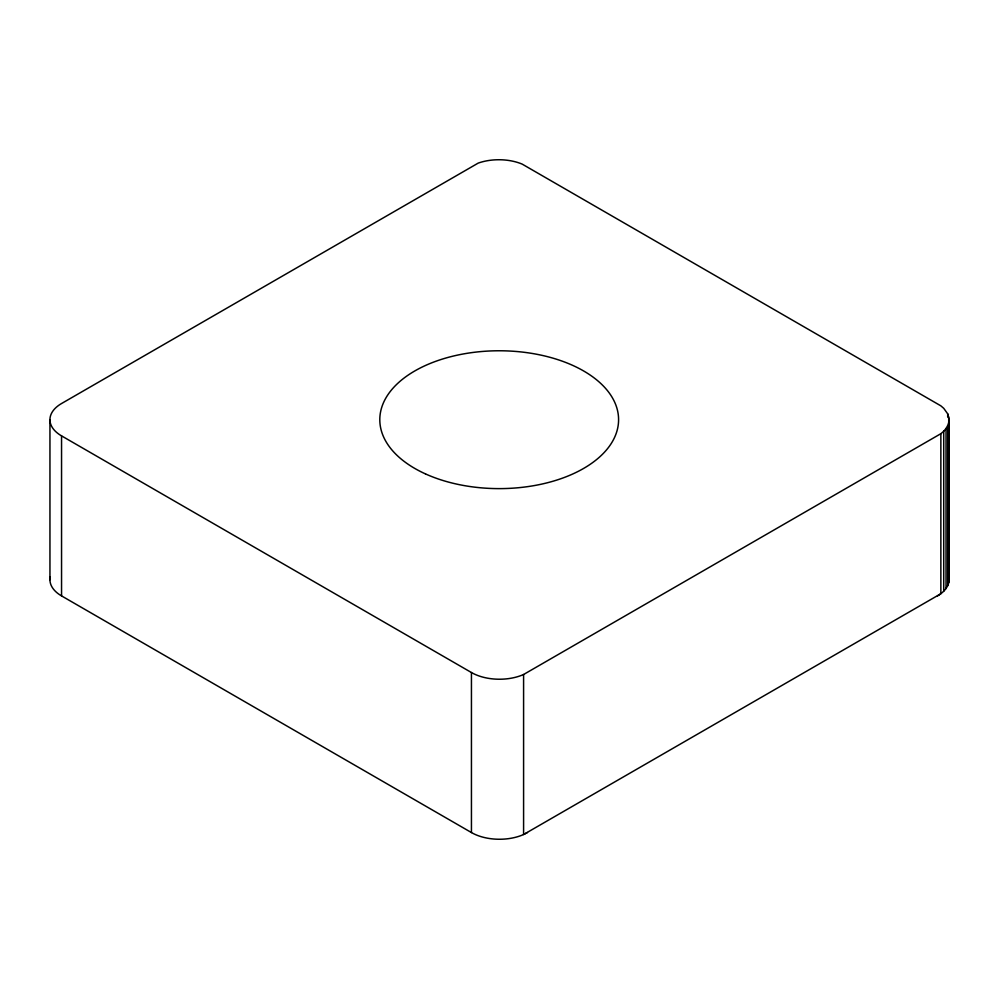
<?xml version="1.0" encoding="UTF-8"?>
<svg xmlns="http://www.w3.org/2000/svg" width="999" height="999" viewBox="0 0 999 999"><rect width="100%" height="100%" fill="white"/><g stroke="black" fill="none" stroke-linecap="round" stroke-linejoin="round"><path stroke-width="1.5" d="M949.05 419.767C948.975 425.487 945.254 430.369 940.858 433.691L523.588 674.5A39.623 22.877 0 0 1 471.441 672.527L61.551 435.876A39.623 22.877 0 0 1 61.551 403.521L478.209 163.099A39.623 22.877 0 0 1 522.202 164.123L940.858 405.844L943.743 408.329L947.701 413.848L949.05 419.767L949.05 579.795C948.925 586.987 943.318 592.582 937.449 595.978M527.484 832.554L523.588 834.527A39.623 22.877 0 0 1 471.441 832.554L61.551 595.904A39.623 22.877 0 0 1 50.287 576.748M948.713 576.81L949.05 579.795M948.713 416.783L948.713 582.779M947.701 413.848L947.701 416.958M947.701 425.686L947.701 585.714M946.028 428.521L946.028 588.548M943.743 431.206L943.743 591.233M940.858 433.691L940.858 593.718L523.588 834.527L523.588 674.5M471.441 672.527L471.441 832.554M61.551 435.876L61.551 595.904M49.95 419.692L49.95 579.732M425.487 473.913A119.38 68.919 0 0 0 617.382 429.445A119.38 68.919 0 0 0 454.732 355.731A119.38 68.919 0 0 0 425.487 473.913"/></g></svg>
